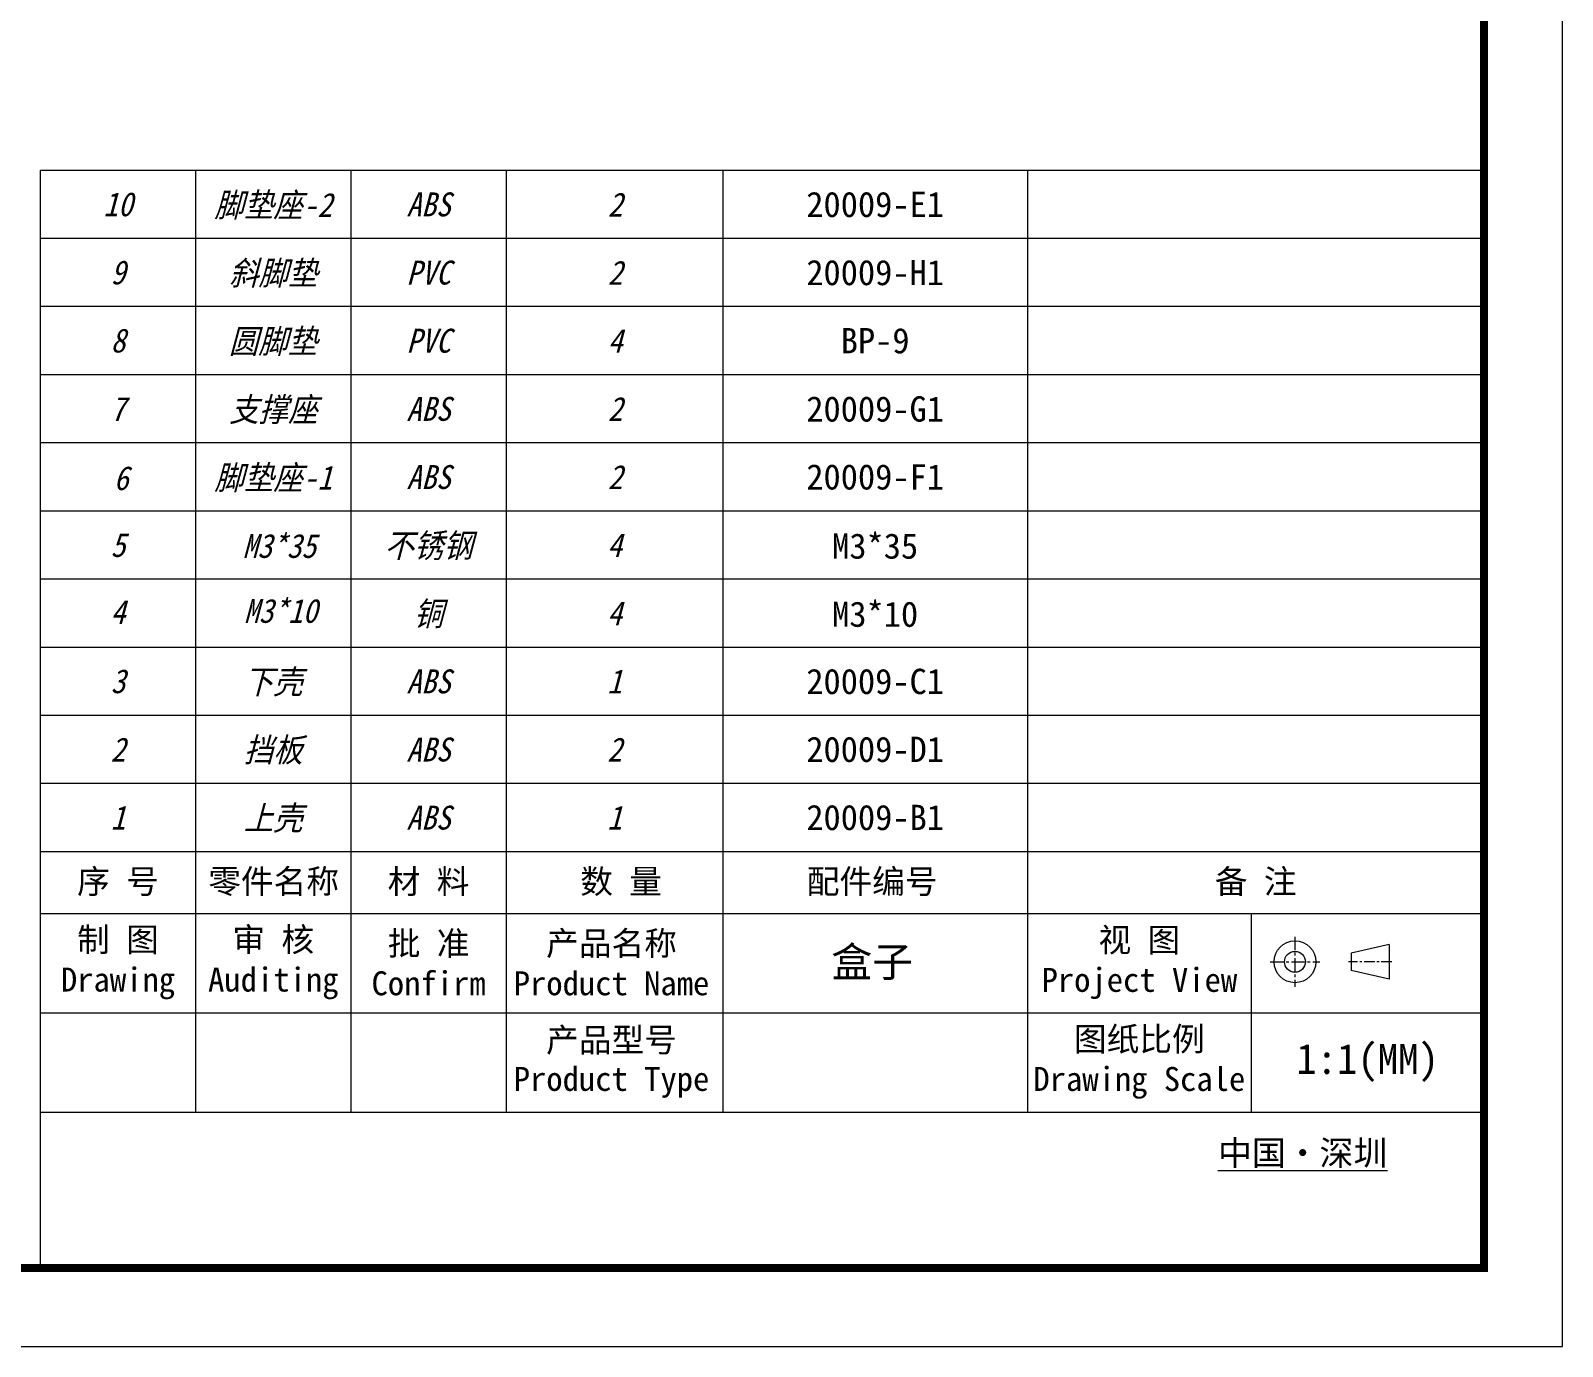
# Model space of a CAD drawing. Header units: millimetres. Extents: x 1518 to 2058, y 69 to 444.
# Drawn here: x 1876.2 to 2057.8, y 68.9 to 224.9 of the extents above; entities that cross this region are included whole.
import ezdxf
from ezdxf.enums import TextEntityAlignment as Align

# ---------------------------------------------------------------- set-up
doc = ezdxf.new("R2010")
doc.units = ezdxf.units.MM
doc.linetypes.add('CENTER', pattern=[50.8, 31.75, -6.35, 6.35, -6.35])
doc.layers.add('from', color=7, linetype='Continuous', lineweight=13)
doc.styles.add('FFS', font='simfang.ttf', dxfattribs={"width": 0.9, "oblique": 15})
doc.styles.get("Standard").update_dxf_attribs({"font": 'txt', "bigfont": 'gbcbig.shx'})
doc.styles.add('宋体', font='SimSun.ttf')

msp = doc.modelspace()

# ---------------------------------------------------------------- linework, layer by layer
at = {"layer": 'from'}
for p, q in [((1877.304, 127.552), (1877.304, 208.328)), ((2048.466, 208.328), (1877.304, 208.328)), ((1895.716, 208.328), (1895.716, 127.552)), ((1914.128, 208.328), (1914.128, 127.552)), ((1932.54, 208.328), (1932.54, 127.552)), ((1958.225, 208.328), (1958.225, 127.552)), ((1994.339, 208.328), (1994.339, 127.552)), ((2048.466, 200.248), (1877.304, 200.248)), ((2048.466, 192.168), (1877.304, 192.168)), ((2048.466, 184.088), (1877.304, 184.088)), ((2048.466, 176.008), (1877.304, 176.008)), ((2048.466, 167.928), (1877.304, 167.928)), ((2048.466, 159.853), (1877.304, 159.853)), ((2048.466, 151.778), (1877.304, 151.778)), ((2048.466, 143.702), (1877.304, 143.702)), ((2048.466, 135.627), (1877.304, 135.627)), ((1877.304, 78.208), (1877.304, 127.552)), ((2048.466, 127.552), (1877.304, 127.552)), ((1895.716, 127.552), (1895.716, 96.62)), ((1914.128, 127.552), (1914.128, 96.62)), ((1932.54, 127.552), (1932.54, 96.62)), ((1958.225, 127.552), (1958.225, 96.62)), ((1994.339, 127.552), (1994.339, 96.62)), ((2048.466, 120.187), (1877.304, 120.187)), ((2020.878, 120.187), (2020.878, 96.62)), ((2037.212, 116.566), (2032.734, 115.532)), ((2037.212, 116.566), (2037.212, 112.43)), ((2032.734, 115.532), (2032.734, 113.464)), ((2037.212, 112.43), (2032.734, 113.464)), ((2048.466, 108.404), (1877.304, 108.404)), ((2048.466, 96.62), (1877.304, 96.62)), ((2048.466, 78.208), (1878.725, 78.208))]:
    msp.add_line(p, q, dxfattribs=at)
at = {"layer": 'from', "color": 1, "linetype": 'CENTER', "ltscale": 0.05}
for p, q in [((2026.061, 117.453), (2026.061, 111.543)), ((2023.106, 114.498), (2029.016, 114.498))]:
    msp.add_line(p, q, dxfattribs=at)
at = {"layer": 'from', "color": 1, "linetype": 'CENTER', "ltscale": 0.04}
msp.add_line((2037.557, 114.498), (2032.389, 114.498), dxfattribs=at)
at = {"layer": 'from'}
msp.add_lwpolyline([(1518.224, 68.91), (2057.764, 68.91), (2057.764, 443.842), (1518.224, 443.842)], close=True, dxfattribs=at)
at = {"layer": 'from', "const_width": 0.93}
msp.add_lwpolyline([(1527.523, 78.208), (1527.523, 434.543), (2048.466, 434.543), (2048.466, 78.208), (1527.523, 78.208)], dxfattribs=at)
at = {"layer": 'from'}
for radius in [2.482, 1.241]:
    msp.add_circle((2026.061, 114.498), radius, dxfattribs=at)

# ---------------------------------------------------------------- texts
at = {"style": '宋体'}
for s, p in [('20009-E1', (1976.282, 204.266)), ('20009-H1', (1976.282, 196.191)), ('BP-9', (1976.282, 188.116)), ('20009-G1', (1976.282, 180.04)), ('20009-F1', (1976.282, 171.965)), ('M3*35', (1976.282, 163.89)), ('M3*10', (1976.282, 155.815)), ('20009-C1', (1976.282, 147.74)), ('20009-D1', (1976.282, 139.665)), ('20009-B1', (1976.282, 131.59))]:
    msp.add_text(s, height=3, dxfattribs=at).set_placement(p, align=Align.MIDDLE)
at = {"layer": 'from', "style": 'FFS', "oblique": 15, "width": 0.9}
for s, height, p in [('10', 2.8414, (1886.51, 204.288)), ('脚垫座-2', 2.8414, (1904.922, 204.288)), ('ABS', 2.8414, (1923.334, 204.288)), ('2', 2.841, (1945.456, 204.266)), ('斜脚垫', 2.8414, (1904.922, 196.208)), ('9', 2.841, (1886.51, 196.208)), ('PVC', 2.8414, (1923.334, 196.208)), ('2', 2.841, (1945.456, 196.191)), ('8', 2.841, (1886.51, 188.128)), ('圆脚垫', 2.8414, (1904.895, 188.116)), ('PVC', 2.8414, (1923.334, 188.128)), ('4', 2.841, (1945.456, 188.116)), ('支撑座', 2.8414, (1904.939, 180.04)), ('7', 2.841, (1886.51, 180.048)), ('ABS', 2.8414, (1923.334, 180.048)), ('2', 2.841, (1945.456, 180.04)), ('6', 2.841, (1886.877, 171.813)), ('脚垫座-1', 2.8414, (1904.922, 171.968)), ('ABS', 2.8414, (1923.34, 171.965)), ('2', 2.841, (1945.456, 171.965)), ('M3*35', 2.8414, (1905.645, 163.897)), ('不锈钢', 2.8414, (1923.334, 163.89)), ('5', 2.841, (1886.51, 163.89)), ('4', 2.841, (1945.383, 163.89)), ('4', 2.841, (1886.51, 155.97)), ('M3*10', 2.8414, (1905.801, 156.201)), ('铜', 2.841, (1923.334, 155.815)), ('4', 2.841, (1945.383, 155.815)), ('3', 2.841, (1886.51, 147.74)), ('下壳', 2.8414, (1904.922, 147.74)), ('ABS', 2.8414, (1923.334, 147.74)), ('1', 2.841, (1945.383, 147.74)), ('2', 2.841, (1886.51, 139.665)), ('挡板', 2.8414, (1904.922, 139.665)), ('ABS', 2.8414, (1923.334, 139.665)), ('2', 2.841, (1945.383, 139.665)), ('1', 2.841, (1886.51, 131.59)), ('上壳', 2.8414, (1904.922, 131.59)), ('ABS', 2.8414, (1923.334, 131.59)), ('1', 2.841, (1945.383, 131.59))]:
    msp.add_text(s, height=height, dxfattribs=at).set_placement(p, align=Align.MIDDLE)
at = {"layer": 'from', "attachment_point": 5, "style": '宋体'}
for s, insert, char_height in [('序 号', (1886.51, 123.87), 2.8414), ('{\\fSimSun|b0|i0|c134|p2;零件名称}', (1904.966, 123.87), 2.84135), ('材 料', (1923.334, 123.87), 2.8414), ('数 量', (1946.159, 123.87), 2.8414), ('{\\fSimSun|b0|i0|c134|p2;配件编号}', (1975.927, 123.87), 2.84135), ('备 注', (2021.403, 123.87), 2.8414), ('制 图\\PDrawing', (1886.51, 114.296), 2.8414), ('审 核\\PAuditing', (1904.922, 114.296), 2.8414), ('批 准\\PConfirm', (1923.334, 114.296), 2.8414), ('产品名称\\PProduct Name', (1945.028, 114.296), 2.84135), ('视 图\\PProject View', (2007.609, 114.296), 2.84135), ('盒子', (1975.927, 114.296), 3.5517), ('图纸比例\\PDrawing Scale', (2007.609, 102.512), 2.84135), ('1:1(MM)', (2034.672, 102.512), 3.5517)]:
    msp.add_mtext(s, dxfattribs=dict(at, insert=insert, char_height=char_height))
at = {"layer": 'from', "insert": (1945.028, 102.512), "char_height": 2.84135, "attachment_point": 5, "line_spacing_factor": 0.975, "style": '宋体'}
msp.add_mtext('产品型号\\PProduct Type', dxfattribs=at)
at = {"layer": 'from', "insert": (2026.974, 91.676), "char_height": 2.94591, "attachment_point": 5}
msp.add_mtext('{\\fSimSun|b0|i0|c134|p2;\\L中国\\fSimSun|b0|i0|c134|p0;·深圳}', dxfattribs=at)

doc.saveas('drawing.dxf')
